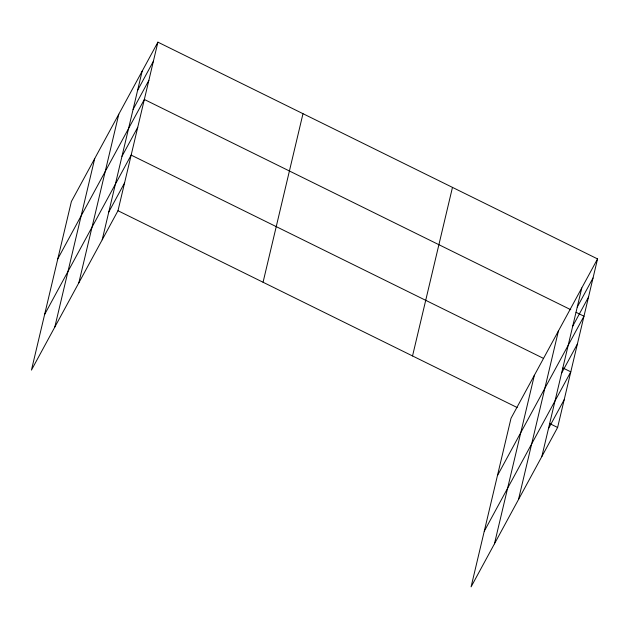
<?xml version="1.0" encoding="UTF-8"?>
<svg xmlns="http://www.w3.org/2000/svg" width="629" height="629" viewBox="0 0 629 629"><rect width="100%" height="100%" fill="white"/><g stroke="black" fill="none" stroke-linecap="round" stroke-linejoin="round"><path stroke-width="0.94" d="M54.802 327.088L94.727 158.524M78.853 282.783L118.787 114.211M102.205 239.775L142.138 71.211M157.91 42.151L71.384 201.524L31.45 370.088L117.985 210.723L157.91 42.151L597.55 258.912L557.616 427.476L471.09 586.849L511.015 418.277L597.55 258.912M263.064 282.248L302.989 113.684M412.538 355.943L452.471 187.379M494.433 543.841L534.367 375.277M518.493 499.536L558.426 330.972M541.844 456.536L581.77 287.964M137.609 90.317L153.39 61.257M133.089 109.422L148.861 80.363M57.805 258.834L144.34 99.468L570.786 309.72M121.971 156.338L137.751 127.278M44.628 314.461L131.162 155.096L543.535 358.412M108.793 211.965L124.573 182.905M577.249 307.07L593.021 278.01M572.72 326.176L588.5 297.116M497.445 475.595L583.971 316.222L576.062 312.322M561.611 373.091L577.383 344.039M484.267 531.222L570.794 371.849L562.884 367.949M548.433 428.719L564.205 399.659M117.985 210.723L517.172 407.537M549.707 423.576L557.616 427.476"/></g></svg>
